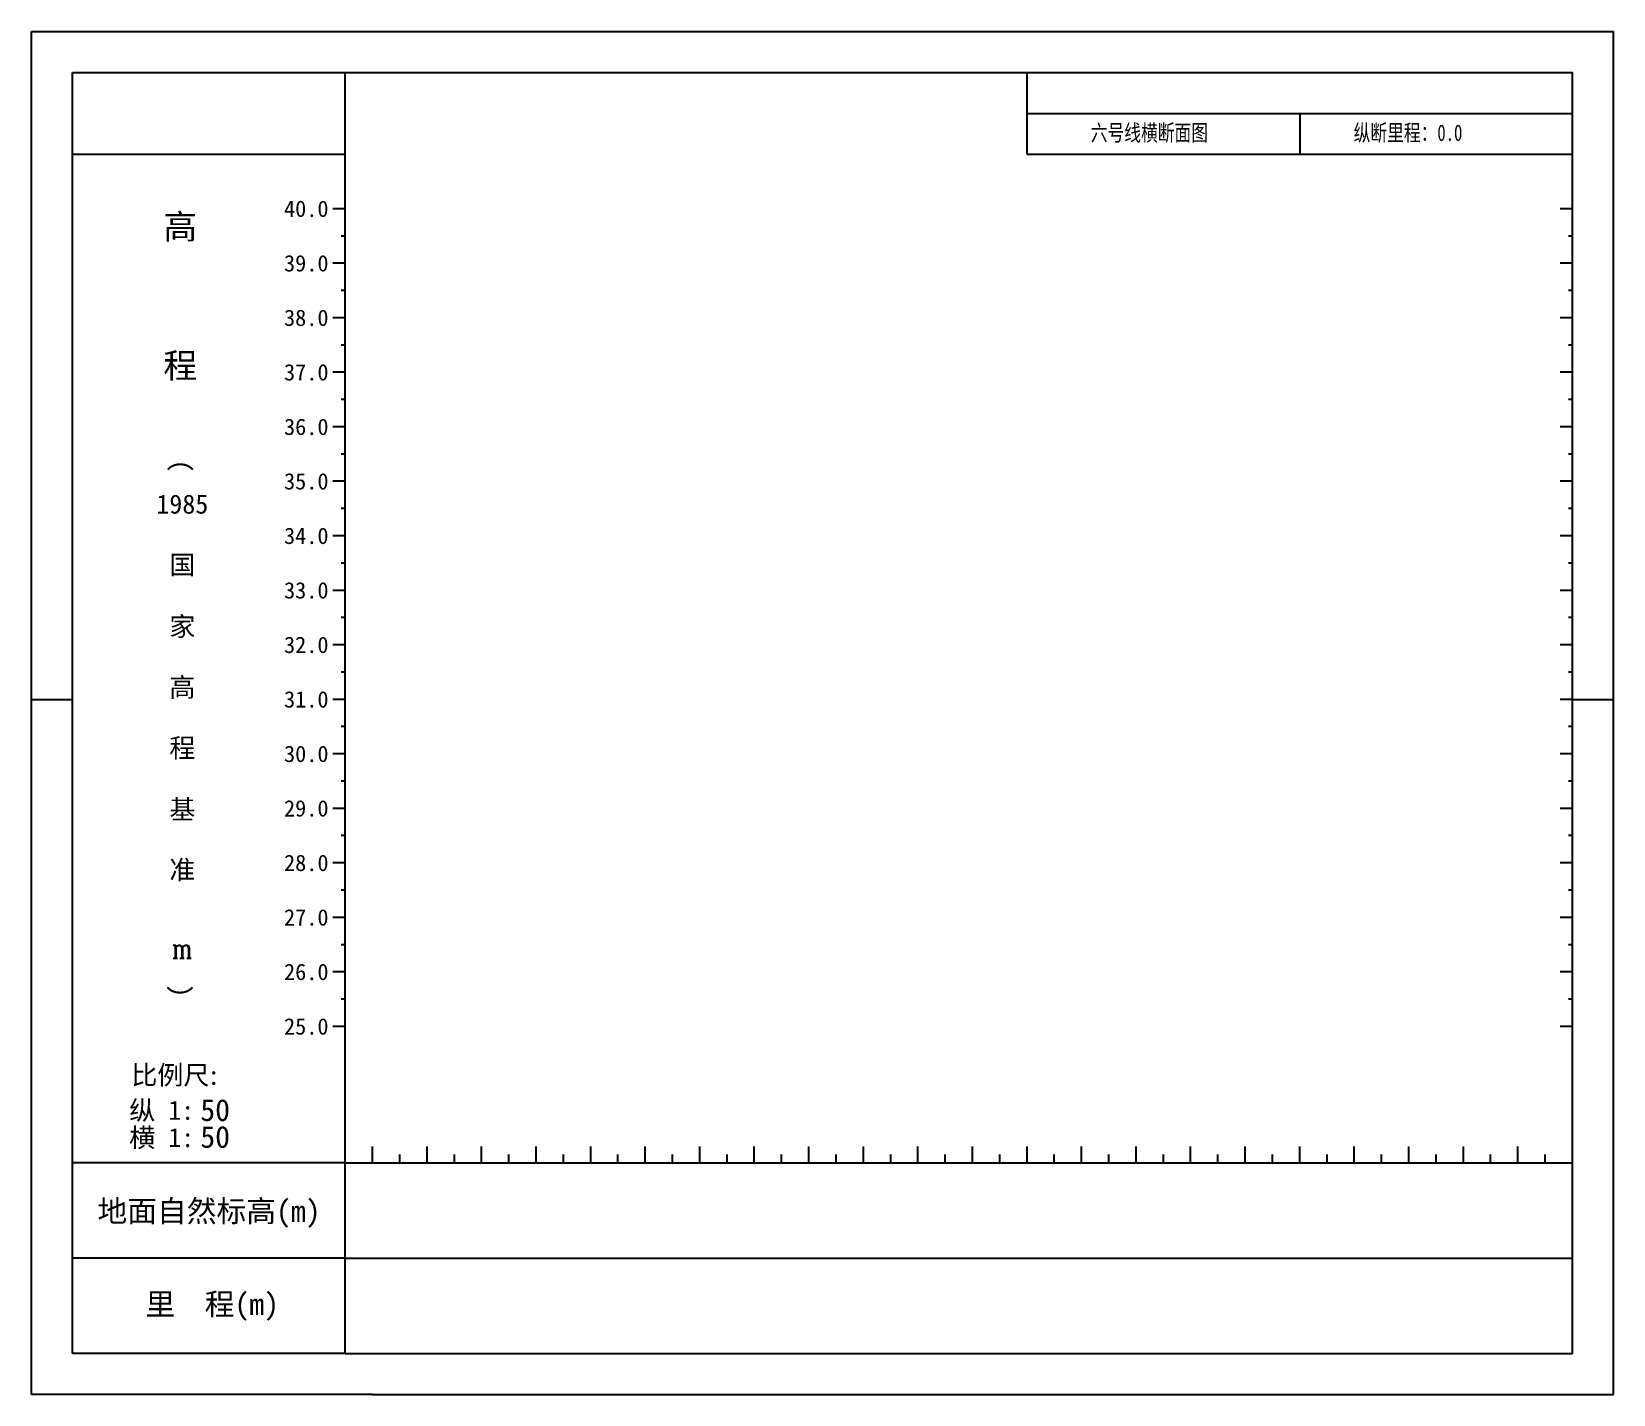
# Model space of a CAD drawing. Extents: x -125 to 455, y 365 to 865.
import ezdxf
from ezdxf.enums import TextEntityAlignment as Align

# ---------------------------------------------------------------- set-up
doc = ezdxf.new("R2010")
doc.units = 0
doc.header["$MEASUREMENT"] = 0
doc.layers.get('0').update_dxf_attribs({"linetype": 'CONTINUOUS'})
doc.layers.add('TK', color=3, linetype='CONTINUOUS')
doc.styles.add('COMPLEX', font='complex', dxfattribs={"width": 0.9})
doc.styles.add('HZ', font='SimSun.ttf')

# ---------------------------------------------------------------- blocks, each defined once
blk = doc.blocks.new('z2')
at = {"layer": 'TK'}
blk.add_line((0, 0), (0, 6), dxfattribs=at)
blk = doc.blocks.new('z1')
at = {"layer": 'TK'}
blk.add_line((0, 0), (0, 3), dxfattribs=at)

msp = doc.modelspace()

# ---------------------------------------------------------------- linework, layer by layer
at = {"layer": 'TK'}
for p, q in [((-10, 800), (-14.5, 800)), ((440, 800), (435.5, 800)), ((-10, 790), (-11.5, 790)), ((440, 790), (438.5, 790)), ((-10, 780), (-14.5, 780)), ((440, 780), (435.5, 780)), ((-10, 770), (-11.5, 770)), ((440, 770), (438.5, 770)), ((-10, 760), (-14.5, 760)), ((440, 760), (435.5, 760)), ((-10, 750), (-11.5, 750)), ((440, 750), (438.5, 750)), ((-10, 740), (-14.5, 740)), ((440, 740), (435.5, 740)), ((-10, 730), (-11.5, 730)), ((440, 730), (438.5, 730)), ((-10, 720), (-14.5, 720)), ((440, 720), (435.5, 720)), ((-10, 710), (-11.5, 710)), ((440, 710), (438.5, 710)), ((-10, 700), (-14.5, 700)), ((440, 700), (435.5, 700)), ((-10, 690), (-11.5, 690)), ((440, 690), (438.5, 690)), ((-10, 680), (-14.5, 680)), ((440, 680), (435.5, 680)), ((-10, 670), (-11.5, 670)), ((440, 670), (438.5, 670)), ((-10, 660), (-14.5, 660)), ((440, 660), (435.5, 660)), ((-10, 650), (-11.5, 650)), ((440, 650), (438.5, 650)), ((-10, 640), (-14.5, 640)), ((440, 640), (435.5, 640)), ((-10, 630), (-11.5, 630)), ((440, 630), (438.5, 630)), ((-10, 620), (-14.5, 620)), ((440, 620), (435.5, 620)), ((-10, 610), (-11.5, 610)), ((440, 610), (438.5, 610)), ((-10, 600), (-14.5, 600)), ((440, 600), (435.5, 600)), ((-10, 590), (-11.5, 590)), ((440, 590), (438.5, 590)), ((-10, 580), (-14.5, 580)), ((440, 580), (435.5, 580)), ((-10, 570), (-11.5, 570)), ((440, 570), (438.5, 570)), ((-10, 560), (-14.5, 560)), ((440, 560), (435.5, 560)), ((-10, 550), (-11.5, 550)), ((440, 550), (438.5, 550)), ((-10, 540), (-14.5, 540)), ((440, 540), (435.5, 540)), ((-10, 530), (-11.5, 530)), ((440, 530), (438.5, 530)), ((-10, 520), (-14.5, 520)), ((440, 520), (435.5, 520)), ((-10, 510), (-11.5, 510)), ((440, 510), (438.5, 510)), ((-10, 500), (-14.5, 500)), ((440, 500), (435.5, 500)), ((340, 450), (340, 456)), ((440, 450), (440, 456))]:
    msp.add_line(p, q, dxfattribs=at)
for points in [[(-125, 865), (0, 865)], [(-125, 365), (-125, 865)], [(0, 865), (455, 865)], [(455, 365), (455, 865)], [(-110, 380), (-110, 850)], [(-110, 850), (0, 850)], [(-10, 380), (-10, 850)], [(0, 850), (440, 850)], [(240, 820), (240, 850)], [(440, 390), (440, 850)], [(240, 835), (440, 835)], [(340, 835), (340, 820)], [(-110, 820), (-10, 820)], [(240, 820), (440, 820)], [(440, 380), (440, 820)], [(-125, 620), (-110, 620)], [(440, 620), (455, 620)], [(-10, 450), (-110, 450)], [(-10, 450), (0, 450)], [(0, 450), (440, 450)], [(-10, 415), (-110, 415)], [(-10, 415), (0, 415)], [(0, 415), (440, 415)], [(-10, 380), (-110, 380)], [(-10, 380), (0, 380)], [(0, 380), (440, 380)], [(0, 365), (-125, 365)], [(0, 365), (455, 365)]]:
    msp.add_lwpolyline(points, dxfattribs=at)

# ---------------------------------------------------------------- block references
for name, p in [('z2', (0, 450)), ('z2', (0, 450)), ('z1', (10, 450)), ('z2', (20, 450)), ('z1', (30, 450)), ('z2', (40, 450)), ('z1', (50, 450)), ('z2', (60, 450)), ('z1', (70, 450)), ('z2', (80, 450)), ('z1', (90, 450)), ('z2', (100, 450)), ('z1', (110, 450)), ('z2', (120, 450)), ('z1', (130, 450)), ('z2', (140, 450)), ('z1', (150, 450)), ('z2', (160, 450)), ('z1', (170, 450)), ('z2', (180, 450)), ('z1', (190, 450)), ('z2', (200, 450)), ('z1', (210, 450)), ('z2', (220, 450)), ('z1', (230, 450)), ('z2', (240, 450)), ('z1', (250, 450)), ('z2', (260, 450)), ('z1', (270, 450)), ('z2', (280, 450)), ('z1', (290, 450)), ('z2', (300, 450)), ('z1', (310, 450)), ('z2', (320, 450)), ('z1', (330, 450)), ('z2', (340, 450)), ('z1', (350, 450)), ('z2', (360, 450)), ('z1', (370, 450)), ('z2', (380, 450)), ('z1', (390, 450)), ('z2', (400, 450)), ('z1', (410, 450)), ('z2', (420, 450)), ('z1', (430, 450)), ('z2', (440, 450))]:
    msp.add_blockref(name, p)

# ---------------------------------------------------------------- texts
at = {"layer": 'TK', "width": 0.75}
for s, height, style, p in [('六号线横断面图', 6, 'HZ', (263.38, 824.9)), ('纵断里程：0.0', 6, 'HZ', (359.76, 824.9)), ('m', 7, 'COMPLEX', (-73.53, 525.1))]:
    msp.add_text(s, height=height, dxfattribs=dict(at, style=style)).set_placement(p)
at = {"layer": 'TK', "style": 'HZ'}
for s, p in [('40.0', (-16.13, 800.01)), ('39.0', (-16.13, 780.01)), ('38.0', (-16.13, 760.01)), ('37.0', (-16.13, 740.01)), ('36.0', (-16.13, 720.01)), ('35.0', (-16.13, 700.01)), ('34.0', (-16.13, 680.01)), ('33.0', (-16.13, 660.01)), ('32.0', (-16.13, 640.01)), ('31.0', (-16.13, 620.01)), ('30.0', (-16.13, 600.01)), ('29.0', (-16.13, 580.01)), ('28.0', (-16.13, 560.01)), ('27.0', (-16.13, 540.01)), ('26.0', (-16.13, 520.01)), ('25.0', (-16.13, 500.01))]:
    msp.add_text(s, height=6, dxfattribs=at).set_placement(p, align=Align.MIDDLE_RIGHT)
for s, height, p in [('高', 9.1, (-70.52, 793.63)), ('程', 9.1, (-70.52, 742.55)), ('1985', 7, (-69.74, 691.59)), ('国', 7, (-69.74, 669.26)), ('家', 7, (-69.74, 646.92)), ('高', 7, (-69.74, 624.59)), ('程', 7, (-69.74, 602.25)), ('基', 7, (-69.74, 579.92)), ('准', 7, (-69.74, 557.59)), ('比例尺', 7, (-74.12, 482.28))]:
    msp.add_text(s, height=height, dxfattribs=at).set_placement(p, align=Align.MIDDLE)
for s, p in [(')', (-70.5, 705.58)), ('(', (-70.63, 513.06))]:
    msp.add_text(s, height=7, rotation=90, dxfattribs=at).set_placement(p, align=Align.MIDDLE)
for s, height, p in [(':', 7, (-60.6, 478.55)), ('纵 1:', 7, (-89.23, 465.74)), ('50', 8, (-63.14, 465.31)), ('横 1:', 7, (-89.23, 455.74)), ('50', 8, (-63.14, 455.48)), ('地面自然标高(m)', 8, (-100.86, 428.25)), ('里  程(m)', 8, (-83.32, 394.11))]:
    msp.add_text(s, height=height, dxfattribs=at).set_placement(p)

doc.saveas('drawing.dxf')
